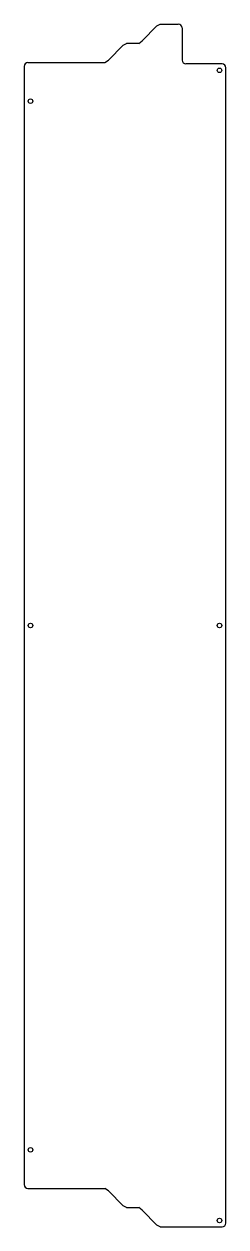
# Model space of a CAD drawing. Header units: millimetres. Extents: x 86 to 243, y -360 to 576.
import ezdxf

# ---------------------------------------------------------------- set-up
doc = ezdxf.new("R2010")
doc.units = ezdxf.units.MM

msp = doc.modelspace()

# ---------------------------------------------------------------- linework, layer by layer
at = {"color": 7, "linetype": 'Continuous', "lineweight": 25}
for p, q in [((178.09, 562.95), (189.59, 574.45)), ((189.59, 574.45), (192.22, 575.95)), ((192.22, 575.95), (206.22, 575.95)), ((209.22, 572.95), (209.22, 547.95)), ((175.46, 560.95), (178.09, 562.95)), ((151.83, 547.95), (163.33, 559.45)), ((163.33, 559.45), (165.96, 560.95)), ((175.46, 560.95), (165.96, 560.95)), ((86.2, 542.95), (86.2, -327.05)), ((89.2, 545.95), (149.2, 545.95)), ((149.2, 545.95), (151.83, 547.95)), ((240.36, 544.95), (212.22, 544.95)), ((243.36, -357.05), (243.36, 541.95)), ((89.2, -330.05), (149.2, -330.05)), ((151.83, -332.05), (149.2, -330.05)), ((163.33, -343.55), (151.83, -332.05)), ((165.96, -345.05), (163.33, -343.55)), ((165.96, -345.05), (175.46, -345.05)), ((178.09, -347.05), (175.46, -345.05)), ((189.59, -358.55), (178.09, -347.05)), ((192.22, -360.05), (189.59, -358.55)), ((192.22, -360.05), (240.36, -360.05))]:
    msp.add_line(p, q, dxfattribs=at)
for centre in [(238.36, 539.95), (91.2, 515.95), (91.2, 107.95), (238.36, 107.95), (91.2, -300.05), (238.36, -355.05)]:
    msp.add_circle(centre, 1.8, dxfattribs=at)
for centre, start, end in [((206.22, 572.95), 0, 90), ((89.2, 542.95), 90, 180), ((212.22, 547.95), 180, 270), ((240.36, 541.95), 0, 90), ((89.2, -327.05), 180, 270), ((240.36, -357.05), 270, 0)]:
    msp.add_arc(centre, 3, start, end, dxfattribs=at)

doc.saveas('drawing.dxf')
